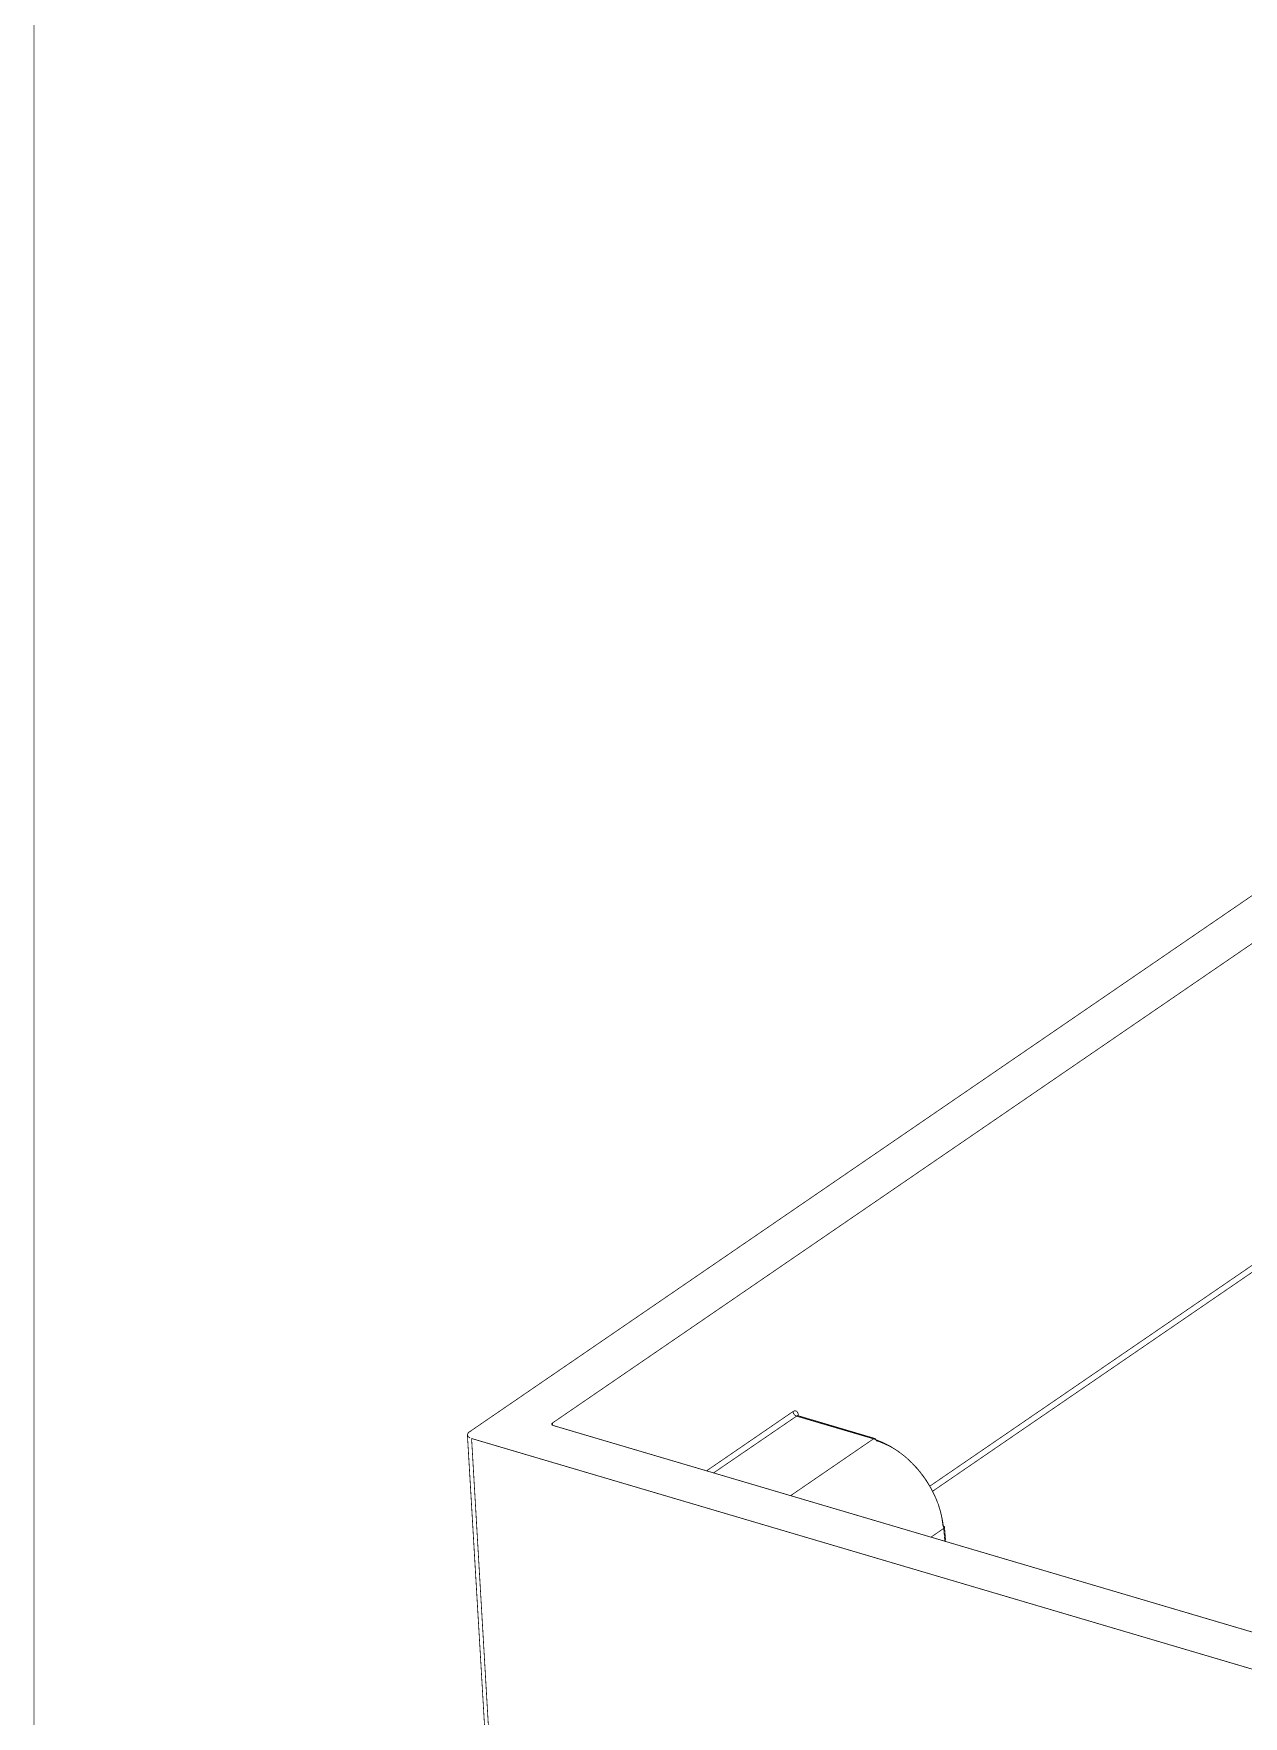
# Model space of a CAD drawing. Header units: inches. Extents: x 0 to 35.2, y -0.7 to 15.9.
# Drawn here: x 30.261 to 31.045, y 10.033 to 11.124 of the extents above; entities that cross this region are included whole.
import ezdxf

# ---------------------------------------------------------------- set-up
doc = ezdxf.new("R2010")
doc.units = ezdxf.units.IN
doc.header["$MEASUREMENT"] = 0
doc.layers.add('Board Outline', color=216, linetype='Continuous')
doc.layers.add('Dimensions', color=6, linetype='Continuous')

msp = doc.modelspace()

# ---------------------------------------------------------------- linework, layer by layer
at = {"layer": 'Board Outline', "const_width": 0.0005}
msp.add_lwpolyline([(30.261, -0.5315), (30.261, 15.6175)], dxfattribs=at)
at = {"layer": 'Dimensions', "const_width": 0.0005}
for points in [[(30.5433, 10.217), (31.7063, 11.0142)], [(30.5972, 10.2228), (31.7115, 10.9867)], [(30.8418, 10.1818), (31.1632, 10.4021)], [(30.8436, 10.1785), (31.1639, 10.3981)], [(30.697, 10.1917), (30.7531, 10.2302)], [(30.7016, 10.1904), (30.7554, 10.2272)], [(30.7531, 10.2302), (30.7537, 10.2305)], [(30.7537, 10.2305), (30.7543, 10.2307)], [(30.7543, 10.2307), (30.7549, 10.2306)], [(30.7549, 10.2306), (30.7554, 10.2304)], [(30.7554, 10.2272), (30.8053, 10.2125)], [(30.7554, 10.2304), (30.7559, 10.2299)], [(30.7559, 10.2299), (30.7562, 10.2293)], [(30.7562, 10.2293), (30.7565, 10.2286)], [(30.7563, 10.2275), (30.7563, 10.2275)], [(30.7563, 10.2275), (30.8062, 10.2127)], [(30.7563, 10.2275), (30.7566, 10.2277)], [(30.7565, 10.2286), (30.7566, 10.2277)], [(30.7566, 10.2277), (30.7566, 10.2274)], [(30.5421, 10.2154), (30.5421, 10.2154)], [(30.5421, 10.2154), (30.5421, 10.2155)], [(30.5421, 10.2153), (30.5421, 10.2153)], [(30.5421, 10.2153), (30.5421, 10.2154)], [(30.542, 10.2152), (30.5421, 10.2152)], [(30.5421, 10.2152), (30.5421, 10.2153)], [(30.542, 10.2151), (30.542, 10.2151)], [(30.542, 10.2151), (30.542, 10.2152)], [(30.542, 10.215), (30.542, 10.215)], [(30.542, 10.215), (30.542, 10.2151)], [(30.542, 10.215), (30.5557, 9.9822)], [(30.542, 10.2149), (30.542, 10.2149)], [(30.542, 10.215), (30.542, 10.2149)], [(30.5421, 10.2148), (30.5421, 10.2148)], [(30.5421, 10.2149), (30.5421, 10.2148)], [(30.542, 10.2149), (30.5421, 10.2149)], [(30.5421, 10.2147), (30.5421, 10.2147)], [(30.5421, 10.2148), (30.5421, 10.2147)], [(30.5421, 10.2147), (30.5421, 10.2146)], [(30.5422, 10.2157), (30.5422, 10.2157)], [(30.5422, 10.2157), (30.5422, 10.2158)], [(30.5421, 10.2156), (30.5422, 10.2156)], [(30.5422, 10.2156), (30.5422, 10.2157)], [(30.5421, 10.2155), (30.5421, 10.2155)], [(30.5421, 10.2155), (30.5421, 10.2156)], [(30.5423, 10.2159), (30.5423, 10.2159)], [(30.5423, 10.2159), (30.5423, 10.216)], [(30.5422, 10.2158), (30.5422, 10.2158)], [(30.5422, 10.2158), (30.5423, 10.2159)], [(30.5424, 10.2161), (30.5424, 10.2161)], [(30.5423, 10.216), (30.5424, 10.216)], [(30.5424, 10.216), (30.5424, 10.2161)], [(30.5425, 10.2162), (30.5425, 10.2162)], [(30.5425, 10.2162), (30.5425, 10.2163)], [(30.5424, 10.2161), (30.5425, 10.2162)], [(30.5426, 10.2163), (30.5426, 10.2163)], [(30.5425, 10.2163), (30.5426, 10.2163)], [(30.5427, 10.2164), (30.5427, 10.2164)], [(30.5427, 10.2164), (30.5427, 10.2165)], [(30.5426, 10.2163), (30.5427, 10.2164)], [(30.5427, 10.2165), (30.5428, 10.2165)], [(30.5428, 10.2165), (30.5428, 10.2166)], [(30.5428, 10.2166), (30.5429, 10.2166)], [(30.5429, 10.2166), (30.5429, 10.2167)], [(30.5429, 10.2167), (30.543, 10.2167)], [(30.543, 10.2167), (30.543, 10.2168)], [(30.543, 10.2168), (30.5431, 10.2168)], [(30.5431, 10.2168), (30.5432, 10.2168)], [(30.5432, 10.2168), (30.5432, 10.2169)], [(30.5432, 10.2169), (30.5433, 10.2169)], [(30.5433, 10.2169), (30.5433, 10.217)], [(30.5433, 10.217), (30.5434, 10.217)], [(30.5434, 10.217), (30.5435, 10.2171)], [(30.5435, 10.2171), (30.5435, 10.2171)], [(30.5435, 10.2171), (30.5436, 10.2171)], [(30.5436, 10.2171), (30.5437, 10.2172)], [(30.5437, 10.2172), (30.5437, 10.2172)], [(30.5437, 10.2172), (30.5438, 10.2173)], [(30.5438, 10.2173), (30.5439, 10.2173)], [(30.5439, 10.2173), (30.5439, 10.2173)], [(30.5439, 10.2173), (30.544, 10.2174)], [(30.544, 10.2174), (30.5441, 10.2174)], [(30.5441, 10.2174), (30.5442, 10.2174)], [(30.5442, 10.2174), (30.5442, 10.2175)], [(30.5442, 10.2175), (30.5443, 10.2175)], [(30.5966, 10.2221), (30.5967, 10.2223)], [(30.5966, 10.2221), (30.5967, 10.2219)], [(30.5967, 10.2219), (30.5968, 10.2216)], [(30.5967, 10.2223), (30.5969, 10.2226)], [(30.5968, 10.2216), (30.597, 10.2214)], [(30.5969, 10.2226), (30.5972, 10.2228)], [(30.597, 10.2214), (30.5973, 10.2212)], [(30.5972, 10.2228), (30.5973, 10.2213)], [(30.5973, 10.2212), (30.5977, 10.2211)], [(30.5977, 10.2211), (32.3532, 9.7022)], [(30.5421, 10.2146), (30.5421, 10.2146)], [(30.5421, 10.2145), (30.5422, 10.2145)], [(30.5421, 10.2146), (30.5421, 10.2145)], [(30.5422, 10.2144), (30.5422, 10.2144)], [(30.5422, 10.2145), (30.5422, 10.2144)], [(30.5422, 10.2143), (30.5423, 10.2143)], [(30.5422, 10.2144), (30.5422, 10.2143)], [(30.5423, 10.2142), (30.5423, 10.2142)], [(30.5423, 10.2143), (30.5423, 10.2142)], [(30.5424, 10.2141), (30.5424, 10.2141)], [(30.5423, 10.2142), (30.5424, 10.2141)], [(30.5423, 10.2142), (30.5423, 10.2142)], [(30.5424, 10.2141), (30.5424, 10.214)], [(30.5424, 10.214), (30.5425, 10.214)], [(30.5425, 10.214), (30.5425, 10.2139)], [(30.5425, 10.2139), (30.5425, 10.2139)], [(30.5426, 10.2139), (30.5426, 10.2138)], [(30.5425, 10.2139), (30.5426, 10.2139)], [(30.5426, 10.2138), (30.5427, 10.2138)], [(30.5427, 10.2138), (30.5427, 10.2137)], [(30.5427, 10.2137), (30.5428, 10.2137)], [(30.5428, 10.2137), (30.5428, 10.2136)], [(30.5429, 10.2136), (30.5429, 10.2136)], [(30.5428, 10.2136), (30.5429, 10.2136)], [(30.543, 10.2135), (30.543, 10.2135)], [(30.5429, 10.2136), (30.543, 10.2135)], [(30.5431, 10.2135), (30.5431, 10.2134)], [(30.543, 10.2135), (30.5431, 10.2135)], [(30.5431, 10.2134), (30.5432, 10.2134)], [(30.5432, 10.2134), (30.5432, 10.2133)], [(30.5432, 10.2133), (30.5433, 10.2133)], [(30.5433, 10.2133), (30.5434, 10.2133)], [(30.5434, 10.2133), (30.5434, 10.2132)], [(30.5435, 10.2132), (30.5436, 10.2132)], [(30.5434, 10.2132), (30.5435, 10.2132)], [(30.5436, 10.2132), (30.5436, 10.2131)], [(30.5447, 10.2127), (32.3572, 9.677)], [(30.5447, 10.2127), (30.5583, 9.98)], [(30.7515, 10.1756), (30.8053, 10.2125)], [(30.807, 10.2113), (30.8076, 10.2111)], [(30.8076, 10.2111), (30.8082, 10.2109)], [(30.8082, 10.2109), (30.8089, 10.2107)], [(30.8089, 10.2107), (30.8095, 10.2105)], [(30.8095, 10.2105), (30.8101, 10.2102)], [(30.8101, 10.2102), (30.8107, 10.21)], [(30.8107, 10.21), (30.8114, 10.2097)], [(30.8114, 10.2097), (30.812, 10.2095)], [(30.812, 10.2095), (30.8126, 10.2092)], [(30.8126, 10.2092), (30.8132, 10.2089)], [(30.8132, 10.2089), (30.8139, 10.2086)], [(30.8139, 10.2086), (30.8145, 10.2083)], [(30.8145, 10.2083), (30.8151, 10.208)], [(30.8151, 10.208), (30.8157, 10.2077)], [(30.8157, 10.2077), (30.8163, 10.2074)], [(30.8163, 10.2074), (30.817, 10.207)], [(30.817, 10.207), (30.8176, 10.2067)], [(30.8176, 10.2067), (30.8182, 10.2063)], [(30.8182, 10.2063), (30.8188, 10.2059)], [(30.8188, 10.2059), (30.8194, 10.2056)], [(30.8194, 10.2056), (30.82, 10.2052)], [(30.82, 10.2052), (30.8206, 10.2048)], [(30.8206, 10.2048), (30.8212, 10.2044)], [(30.8212, 10.2044), (30.8218, 10.2039)], [(30.8218, 10.2039), (30.8224, 10.2035)], [(30.8224, 10.2035), (30.823, 10.2031)], [(30.823, 10.2031), (30.8236, 10.2026)], [(30.8236, 10.2026), (30.8242, 10.2022)], [(30.8242, 10.2022), (30.8248, 10.2017)], [(30.8248, 10.2017), (30.8254, 10.2013)], [(30.8254, 10.2013), (30.8259, 10.2008)], [(30.8259, 10.2008), (30.8265, 10.2003)], [(30.8265, 10.2003), (30.8271, 10.1998)], [(30.8271, 10.1998), (30.8276, 10.1993)], [(30.8276, 10.1993), (30.8282, 10.1988)], [(30.8282, 10.1988), (30.8288, 10.1983)], [(30.8288, 10.1983), (30.8293, 10.1977)], [(30.8293, 10.1977), (30.8299, 10.1972)], [(30.8299, 10.1972), (30.8304, 10.1967)], [(30.8304, 10.1967), (30.831, 10.1961)], [(30.831, 10.1961), (30.8315, 10.1956)], [(30.8315, 10.1956), (30.832, 10.195)], [(30.832, 10.195), (30.8325, 10.1945)], [(30.8325, 10.1945), (30.8331, 10.1939)], [(30.8331, 10.1939), (30.8336, 10.1933)], [(30.8336, 10.1933), (30.8341, 10.1927)], [(30.8341, 10.1927), (30.8346, 10.1921)], [(30.8346, 10.1921), (30.8351, 10.1915)], [(30.8351, 10.1915), (30.8356, 10.1909)], [(30.8356, 10.1909), (30.836, 10.1903)], [(30.836, 10.1903), (30.8365, 10.1897)], [(30.8365, 10.1897), (30.837, 10.1891)], [(30.837, 10.1891), (30.8375, 10.1885)], [(30.8375, 10.1885), (30.8379, 10.1878)], [(30.8379, 10.1878), (30.8384, 10.1872)], [(30.8384, 10.1872), (30.8388, 10.1865)], [(30.8388, 10.1865), (30.8392, 10.1859)], [(30.8392, 10.1859), (30.8397, 10.1853)], [(30.8397, 10.1853), (30.8401, 10.1846)], [(30.8401, 10.1846), (30.8405, 10.1839)], [(30.8405, 10.1839), (30.8409, 10.1833)], [(30.8409, 10.1833), (30.8413, 10.1826)], [(30.8413, 10.1826), (30.8417, 10.1819)], [(30.8417, 10.1819), (30.8421, 10.1813)], [(30.8421, 10.1813), (30.8425, 10.1806)], [(30.8425, 10.1806), (30.8428, 10.1799)], [(30.8428, 10.1799), (30.8432, 10.1792)], [(30.8432, 10.1792), (30.8436, 10.1786)], [(30.8436, 10.1786), (30.8439, 10.1779)], [(30.8439, 10.1779), (30.8442, 10.1772)], [(30.8442, 10.1772), (30.8446, 10.1765)], [(30.8446, 10.1765), (30.8449, 10.1758)], [(30.8449, 10.1758), (30.8452, 10.1751)], [(30.8452, 10.1751), (30.8455, 10.1744)], [(30.8455, 10.1744), (30.8458, 10.1737)], [(30.8458, 10.1737), (30.8461, 10.173)], [(30.8461, 10.173), (30.8464, 10.1723)], [(30.8464, 10.1723), (30.8466, 10.1716)], [(30.8466, 10.1716), (30.8469, 10.1709)], [(30.8469, 10.1709), (30.8472, 10.1702)], [(30.8472, 10.1702), (30.8474, 10.1695)], [(30.8474, 10.1695), (30.8476, 10.1688)], [(30.8476, 10.1688), (30.8479, 10.168)], [(30.8479, 10.168), (30.8481, 10.1673)], [(30.8481, 10.1673), (30.8483, 10.1666)], [(30.8483, 10.1666), (30.8485, 10.1659)], [(30.8485, 10.1659), (30.8487, 10.1652)], [(30.8487, 10.1652), (30.8488, 10.1645)], [(30.8488, 10.1645), (30.849, 10.1638)], [(30.849, 10.1638), (30.8492, 10.1631)], [(30.8492, 10.1631), (30.8493, 10.1624)], [(30.8493, 10.1624), (30.8495, 10.1617)], [(30.8495, 10.1617), (30.8496, 10.161)], [(30.8496, 10.161), (30.8497, 10.1603)], [(30.8497, 10.1603), (30.8498, 10.1596)], [(30.8425, 10.1487), (30.8508, 10.1544)], [(30.8498, 10.1596), (30.8499, 10.1589)], [(30.8499, 10.1589), (30.85, 10.1582)], [(30.85, 10.1582), (30.8501, 10.1575)], [(30.8501, 10.1575), (30.8502, 10.1568)], [(30.8502, 10.1568), (30.8503, 10.1561)], [(30.8508, 10.1544), (30.8515, 10.1461)], [(30.8513, 10.1553), (30.8521, 10.1459)]]:
    msp.add_lwpolyline(points, dxfattribs=at)
at = {"layer": 'Dimensions', "const_width": 0.00025}
for points in [[(30.753, 10.2302, 1), (30.7532, 10.2302, 1)], [(30.753, 10.2302, 1), (30.7532, 10.2302, 1)], [(30.753, 10.2302, 1), (30.7532, 10.2302, 1)], [(30.7536, 10.2305, 1), (30.7539, 10.2305, 1)], [(30.7536, 10.2305, 1), (30.7539, 10.2305, 1)], [(30.7542, 10.2307, 1), (30.7545, 10.2307, 1)], [(30.7542, 10.2307, 1), (30.7545, 10.2307, 1)], [(30.7548, 10.2306, 1), (30.755, 10.2306, 1)], [(30.7548, 10.2306, 1), (30.755, 10.2306, 1)], [(30.7553, 10.2272, 1), (30.7555, 10.2272, 1)], [(30.7553, 10.2272, 1), (30.7555, 10.2272, 1)], [(30.7553, 10.2272, 1), (30.7555, 10.2272, 1)], [(30.7553, 10.2272, 1), (30.7555, 10.2272, 1)], [(30.7553, 10.2304, 1), (30.7555, 10.2304, 1)], [(30.7553, 10.2304, 1), (30.7555, 10.2304, 1)], [(30.7557, 10.2299, 1), (30.756, 10.2299, 1)], [(30.7557, 10.2299, 1), (30.756, 10.2299, 1)], [(30.7558, 10.2277, 1), (30.756, 10.2277, 1)], [(30.7558, 10.2276, 1), (30.7561, 10.2276, 1)], [(30.7558, 10.2276, 1), (30.7561, 10.2276, 1)], [(30.7558, 10.2277, 1), (30.756, 10.2277, 1)], [(30.7558, 10.2277, 1), (30.756, 10.2277, 1)], [(30.7559, 10.2276, 1), (30.7562, 10.2276, 1)], [(30.7559, 10.2276, 1), (30.7562, 10.2276, 1)], [(30.7561, 10.2293, 1), (30.7563, 10.2293, 1)], [(30.7561, 10.2293, 1), (30.7563, 10.2293, 1)], [(30.7562, 10.2275, 1), (30.7564, 10.2275, 1)], [(30.7562, 10.2275, 1), (30.7564, 10.2275, 1)], [(30.7562, 10.2275, 1), (30.7564, 10.2275, 1)], [(30.7562, 10.2275, 1), (30.7564, 10.2275, 1)], [(30.7562, 10.2275, 1), (30.7564, 10.2275, 1)], [(30.7562, 10.2275, 1), (30.7564, 10.2275, 1)], [(30.7563, 10.2286, 1), (30.7566, 10.2286, 1)], [(30.7563, 10.2286, 1), (30.7566, 10.2286, 1)], [(30.7565, 10.2277, 1), (30.7567, 10.2277, 1)], [(30.7565, 10.2277, 1), (30.7567, 10.2277, 1)], [(30.7565, 10.2277, 1), (30.7567, 10.2277, 1)], [(30.7565, 10.2274, 1), (30.7567, 10.2274, 1)], [(30.542, 10.2154, 1), (30.5422, 10.2154, 1)], [(30.542, 10.2154, 1), (30.5422, 10.2154, 1)], [(30.5419, 10.2153, 1), (30.5422, 10.2153, 1)], [(30.5419, 10.2153, 1), (30.5422, 10.2153, 1)], [(30.542, 10.2154, 1), (30.5422, 10.2154, 1)], [(30.542, 10.2154, 1), (30.5422, 10.2154, 1)], [(30.5419, 10.2152, 1), (30.5422, 10.2152, 1)], [(30.5419, 10.2152, 1), (30.5422, 10.2152, 1)], [(30.5419, 10.2153, 1), (30.5422, 10.2153, 1)], [(30.5419, 10.2153, 1), (30.5422, 10.2153, 1)], [(30.5419, 10.2151, 1), (30.5422, 10.2151, 1)], [(30.5419, 10.2151, 1), (30.5422, 10.2151, 1)], [(30.5419, 10.2152, 1), (30.5422, 10.2152, 1)], [(30.5419, 10.2152, 1), (30.5422, 10.2152, 1)], [(30.5419, 10.215, 1), (30.5422, 10.215, 1)], [(30.5419, 10.215, 1), (30.5422, 10.215, 1)], [(30.5419, 10.2151, 1), (30.5422, 10.2151, 1)], [(30.5419, 10.2151, 1), (30.5422, 10.2151, 1)], [(30.5419, 10.215, 1), (30.5422, 10.215, 1)], [(30.5419, 10.2149, 1), (30.5422, 10.2149, 1)], [(30.5419, 10.215, 1), (30.5422, 10.215, 1)], [(30.5419, 10.2149, 1), (30.5422, 10.2149, 1)], [(30.5419, 10.215, 1), (30.5422, 10.215, 1)], [(30.5419, 10.2148, 1), (30.5422, 10.2148, 1)], [(30.5419, 10.2149, 1), (30.5422, 10.2149, 1)], [(30.5419, 10.2148, 1), (30.5422, 10.2148, 1)], [(30.5419, 10.2149, 1), (30.5422, 10.2149, 1)], [(30.5419, 10.2149, 1), (30.5422, 10.2149, 1)], [(30.5419, 10.2149, 1), (30.5422, 10.2149, 1)], [(30.542, 10.2147, 1), (30.5422, 10.2147, 1)], [(30.5419, 10.2148, 1), (30.5422, 10.2148, 1)], [(30.542, 10.2147, 1), (30.5422, 10.2147, 1)], [(30.5419, 10.2148, 1), (30.5422, 10.2148, 1)], [(30.542, 10.2147, 1), (30.5422, 10.2147, 1)], [(30.542, 10.2147, 1), (30.5422, 10.2147, 1)], [(30.5421, 10.2157, 1), (30.5423, 10.2157, 1)], [(30.5421, 10.2157, 1), (30.5423, 10.2157, 1)], [(30.542, 10.2156, 1), (30.5423, 10.2156, 1)], [(30.542, 10.2156, 1), (30.5423, 10.2156, 1)], [(30.542, 10.2157, 1), (30.5423, 10.2157, 1)], [(30.542, 10.2157, 1), (30.5423, 10.2157, 1)], [(30.542, 10.2155, 1), (30.5422, 10.2155, 1)], [(30.542, 10.2155, 1), (30.5422, 10.2155, 1)], [(30.542, 10.2156, 1), (30.5423, 10.2156, 1)], [(30.542, 10.2156, 1), (30.5423, 10.2156, 1)], [(30.542, 10.2155, 1), (30.5422, 10.2155, 1)], [(30.542, 10.2155, 1), (30.5422, 10.2155, 1)], [(30.5422, 10.2159, 1), (30.5424, 10.2159, 1)], [(30.5422, 10.2159, 1), (30.5424, 10.2159, 1)], [(30.5421, 10.2158, 1), (30.5424, 10.2158, 1)], [(30.5421, 10.2158, 1), (30.5424, 10.2158, 1)], [(30.5421, 10.2159, 1), (30.5424, 10.2159, 1)], [(30.5421, 10.2159, 1), (30.5424, 10.2159, 1)], [(30.5421, 10.2158, 1), (30.5423, 10.2158, 1)], [(30.5421, 10.2158, 1), (30.5423, 10.2158, 1)], [(30.5422, 10.216, 1), (30.5425, 10.216, 1)], [(30.5422, 10.216, 1), (30.5425, 10.216, 1)], [(30.5423, 10.2161, 1), (30.5425, 10.2161, 1)], [(30.5423, 10.2161, 1), (30.5425, 10.2161, 1)], [(30.5422, 10.216, 1), (30.5424, 10.216, 1)], [(30.5422, 10.216, 1), (30.5424, 10.216, 1)], [(30.5424, 10.2162, 1), (30.5426, 10.2162, 1)], [(30.5424, 10.2162, 1), (30.5426, 10.2162, 1)], [(30.5423, 10.2161, 1), (30.5425, 10.2161, 1)], [(30.5423, 10.2161, 1), (30.5425, 10.2161, 1)], [(30.5423, 10.2162, 1), (30.5426, 10.2162, 1)], [(30.5423, 10.2162, 1), (30.5426, 10.2162, 1)], [(30.5424, 10.2163, 1), (30.5427, 10.2163, 1)], [(30.5424, 10.2163, 1), (30.5427, 10.2163, 1)], [(30.5424, 10.2163, 1), (30.5427, 10.2163, 1)], [(30.5424, 10.2163, 1), (30.5427, 10.2163, 1)], [(30.5426, 10.2164, 1), (30.5428, 10.2164, 1)], [(30.5426, 10.2164, 1), (30.5428, 10.2164, 1)], [(30.5425, 10.2163, 1), (30.5427, 10.2163, 1)], [(30.5425, 10.2163, 1), (30.5427, 10.2163, 1)], [(30.5425, 10.2164, 1), (30.5428, 10.2164, 1)], [(30.5425, 10.2164, 1), (30.5428, 10.2164, 1)], [(30.5427, 10.2165, 1), (30.5429, 10.2165, 1)], [(30.5427, 10.2165, 1), (30.5429, 10.2165, 1)], [(30.5426, 10.2165, 1), (30.5429, 10.2165, 1)], [(30.5426, 10.2165, 1), (30.5429, 10.2165, 1)], [(30.5428, 10.2166, 1), (30.543, 10.2166, 1)], [(30.5428, 10.2166, 1), (30.543, 10.2166, 1)], [(30.5427, 10.2166, 1), (30.543, 10.2166, 1)], [(30.5427, 10.2166, 1), (30.543, 10.2166, 1)], [(30.5429, 10.2167, 1), (30.5431, 10.2167, 1)], [(30.5429, 10.2167, 1), (30.5431, 10.2167, 1)], [(30.5428, 10.2167, 1), (30.5431, 10.2167, 1)], [(30.5428, 10.2167, 1), (30.5431, 10.2167, 1)], [(30.5429, 10.2168, 1), (30.5432, 10.2168, 1)], [(30.5429, 10.2168, 1), (30.5432, 10.2168, 1)], [(30.543, 10.2168, 1), (30.5433, 10.2168, 1)], [(30.543, 10.2168, 1), (30.5433, 10.2168, 1)], [(30.543, 10.2168, 1), (30.5432, 10.2168, 1)], [(30.543, 10.2168, 1), (30.5432, 10.2168, 1)], [(30.5432, 10.2169, 1), (30.5434, 10.2169, 1)], [(30.5432, 10.2169, 1), (30.5434, 10.2169, 1)], [(30.5431, 10.2169, 1), (30.5433, 10.2169, 1)], [(30.5431, 10.2169, 1), (30.5433, 10.2169, 1)], [(30.5432, 10.217, 1), (30.5435, 10.217, 1)], [(30.5432, 10.217, 1), (30.5435, 10.217, 1)], [(30.5432, 10.217, 1), (30.5435, 10.217, 1)], [(30.5433, 10.217, 1), (30.5435, 10.217, 1)], [(30.5433, 10.217, 1), (30.5435, 10.217, 1)], [(30.5433, 10.2171, 1), (30.5436, 10.2171, 1)], [(30.5433, 10.2171, 1), (30.5436, 10.2171, 1)], [(30.5435, 10.2171, 1), (30.5437, 10.2171, 1)], [(30.5435, 10.2171, 1), (30.5437, 10.2171, 1)], [(30.5434, 10.2171, 1), (30.5437, 10.2171, 1)], [(30.5434, 10.2171, 1), (30.5437, 10.2171, 1)], [(30.5435, 10.2172, 1), (30.5438, 10.2172, 1)], [(30.5435, 10.2172, 1), (30.5438, 10.2172, 1)], [(30.5436, 10.2172, 1), (30.5439, 10.2172, 1)], [(30.5436, 10.2172, 1), (30.5439, 10.2172, 1)], [(30.5437, 10.2173, 1), (30.5439, 10.2173, 1)], [(30.5437, 10.2173, 1), (30.5439, 10.2173, 1)], [(30.5437, 10.2173, 1), (30.544, 10.2173, 1)], [(30.5437, 10.2173, 1), (30.544, 10.2173, 1)], [(30.5438, 10.2173, 1), (30.5441, 10.2173, 1)], [(30.5438, 10.2173, 1), (30.5441, 10.2173, 1)], [(30.544, 10.2174, 1), (30.5442, 10.2174, 1)], [(30.544, 10.2174, 1), (30.5442, 10.2174, 1)], [(30.5439, 10.2174, 1), (30.5441, 10.2174, 1)], [(30.5439, 10.2174, 1), (30.5441, 10.2174, 1)], [(30.544, 10.2174, 1), (30.5443, 10.2174, 1)], [(30.544, 10.2174, 1), (30.5443, 10.2174, 1)], [(30.5441, 10.2175, 1), (30.5444, 10.2175, 1)], [(30.5441, 10.2175, 1), (30.5444, 10.2175, 1)], [(30.5442, 10.2175, 1), (30.5444, 10.2175, 1)], [(30.5965, 10.2221, 1), (30.5968, 10.2221, 1)], [(30.5965, 10.2221, 1), (30.5968, 10.2221, 1)], [(30.5965, 10.2219, 1), (30.5968, 10.2219, 1)], [(30.5965, 10.2219, 1), (30.5968, 10.2219, 1)], [(30.5966, 10.2223, 1), (30.5969, 10.2223, 1)], [(30.5966, 10.2223, 1), (30.5969, 10.2223, 1)], [(30.5967, 10.2216, 1), (30.5969, 10.2216, 1)], [(30.5967, 10.2216, 1), (30.5969, 10.2216, 1)], [(30.5968, 10.2226, 1), (30.597, 10.2226, 1)], [(30.5968, 10.2226, 1), (30.597, 10.2226, 1)], [(30.5969, 10.2214, 1), (30.5971, 10.2214, 1)], [(30.5969, 10.2214, 1), (30.5971, 10.2214, 1)], [(30.597, 10.2228, 1), (30.5973, 10.2228, 1)], [(30.597, 10.2228, 1), (30.5973, 10.2228, 1)], [(30.597, 10.2228, 1), (30.5973, 10.2228, 1)], [(30.5972, 10.2213, 1), (30.5974, 10.2213, 1)], [(30.5972, 10.2212, 1), (30.5974, 10.2212, 1)], [(30.5972, 10.2212, 1), (30.5974, 10.2212, 1)], [(30.5976, 10.2211, 1), (30.5978, 10.2211, 1)], [(30.5976, 10.2211, 1), (30.5978, 10.2211, 1)], [(30.542, 10.2146, 1), (30.5422, 10.2146, 1)], [(30.542, 10.2146, 1), (30.5422, 10.2146, 1)], [(30.542, 10.2145, 1), (30.5423, 10.2145, 1)], [(30.542, 10.2146, 1), (30.5422, 10.2146, 1)], [(30.542, 10.2145, 1), (30.5423, 10.2145, 1)], [(30.542, 10.2146, 1), (30.5422, 10.2146, 1)], [(30.5421, 10.2144, 1), (30.5423, 10.2144, 1)], [(30.542, 10.2145, 1), (30.5423, 10.2145, 1)], [(30.5421, 10.2144, 1), (30.5423, 10.2144, 1)], [(30.542, 10.2145, 1), (30.5423, 10.2145, 1)], [(30.5421, 10.2143, 1), (30.5424, 10.2143, 1)], [(30.5421, 10.2144, 1), (30.5423, 10.2144, 1)], [(30.5421, 10.2143, 1), (30.5424, 10.2143, 1)], [(30.5421, 10.2144, 1), (30.5423, 10.2144, 1)], [(30.5422, 10.2142, 1), (30.5424, 10.2142, 1)], [(30.5421, 10.2143, 1), (30.5424, 10.2143, 1)], [(30.5422, 10.2142, 1), (30.5424, 10.2142, 1)], [(30.5421, 10.2143, 1), (30.5424, 10.2143, 1)], [(30.5422, 10.2141, 1), (30.5425, 10.2141, 1)], [(30.5422, 10.2142, 1), (30.5425, 10.2142, 1)], [(30.5422, 10.2141, 1), (30.5425, 10.2141, 1)], [(30.5422, 10.2142, 1), (30.5424, 10.2142, 1)], [(30.5422, 10.2142, 1), (30.5425, 10.2142, 1)], [(30.5422, 10.2142, 1), (30.5424, 10.2142, 1)], [(30.5423, 10.2141, 1), (30.5425, 10.2141, 1)], [(30.5423, 10.2141, 1), (30.5425, 10.2141, 1)], [(30.5423, 10.214, 1), (30.5426, 10.214, 1)], [(30.5423, 10.214, 1), (30.5426, 10.214, 1)], [(30.5423, 10.214, 1), (30.5426, 10.214, 1)], [(30.5423, 10.214, 1), (30.5426, 10.214, 1)], [(30.5424, 10.2139, 1), (30.5426, 10.2139, 1)], [(30.5424, 10.2139, 1), (30.5426, 10.2139, 1)], [(30.5425, 10.2139, 1), (30.5427, 10.2139, 1)], [(30.5424, 10.2139, 1), (30.5427, 10.2139, 1)], [(30.5425, 10.2139, 1), (30.5427, 10.2139, 1)], [(30.5424, 10.2139, 1), (30.5427, 10.2139, 1)], [(30.5425, 10.2138, 1), (30.5428, 10.2138, 1)], [(30.5425, 10.2138, 1), (30.5428, 10.2138, 1)], [(30.5425, 10.2138, 1), (30.5428, 10.2138, 1)], [(30.5425, 10.2138, 1), (30.5428, 10.2138, 1)], [(30.5426, 10.2137, 1), (30.5428, 10.2137, 1)], [(30.5426, 10.2137, 1), (30.5428, 10.2137, 1)], [(30.5426, 10.2137, 1), (30.5429, 10.2137, 1)], [(30.5426, 10.2137, 1), (30.5429, 10.2137, 1)], [(30.5427, 10.2136, 1), (30.543, 10.2136, 1)], [(30.5427, 10.2136, 1), (30.5429, 10.2136, 1)], [(30.5427, 10.2136, 1), (30.543, 10.2136, 1)], [(30.5427, 10.2136, 1), (30.5429, 10.2136, 1)], [(30.5428, 10.2135, 1), (30.5431, 10.2135, 1)], [(30.5428, 10.2136, 1), (30.543, 10.2136, 1)], [(30.5428, 10.2135, 1), (30.5431, 10.2135, 1)], [(30.5428, 10.2136, 1), (30.543, 10.2136, 1)], [(30.5429, 10.2135, 1), (30.5432, 10.2135, 1)], [(30.5429, 10.2135, 1), (30.5431, 10.2135, 1)], [(30.5429, 10.2135, 1), (30.5432, 10.2135, 1)], [(30.5429, 10.2135, 1), (30.5431, 10.2135, 1)], [(30.543, 10.2134, 1), (30.5433, 10.2134, 1)], [(30.543, 10.2134, 1), (30.5433, 10.2134, 1)], [(30.5431, 10.2134, 1), (30.5433, 10.2134, 1)], [(30.5431, 10.2134, 1), (30.5433, 10.2134, 1)], [(30.5431, 10.2133, 1), (30.5434, 10.2133, 1)], [(30.5431, 10.2133, 1), (30.5434, 10.2133, 1)], [(30.5432, 10.2133, 1), (30.5434, 10.2133, 1)], [(30.5432, 10.2133, 1), (30.5434, 10.2133, 1)], [(30.5432, 10.2133, 1), (30.5435, 10.2133, 1)], [(30.5432, 10.2133, 1), (30.5435, 10.2133, 1)], [(30.5434, 10.2132, 1), (30.5436, 10.2132, 1)], [(30.5433, 10.2132, 1), (30.5436, 10.2132, 1)], [(30.5434, 10.2132, 1), (30.5436, 10.2132, 1)], [(30.5433, 10.2132, 1), (30.5436, 10.2132, 1)], [(30.5434, 10.2132, 1), (30.5437, 10.2132, 1)], [(30.5434, 10.2132, 1), (30.5437, 10.2132, 1)], [(30.5435, 10.2131, 1), (30.5437, 10.2131, 1)], [(30.5445, 10.2127, 1), (30.5448, 10.2127, 1)], [(30.5445, 10.2127, 1), (30.5448, 10.2127, 1)], [(30.8051, 10.2125, 1), (30.8054, 10.2125, 1)], [(30.8051, 10.2125, 1), (30.8054, 10.2125, 1)], [(30.8051, 10.2125, 1), (30.8054, 10.2125, 1)], [(30.8051, 10.2125, 1), (30.8054, 10.2125, 1)], [(30.8056, 10.2127, 1), (30.8059, 10.2127, 1)], [(30.8056, 10.2127, 1), (30.8059, 10.2127, 1)], [(30.806, 10.2127, 1), (30.8063, 10.2127, 1)], [(30.8061, 10.2127, 1), (30.8063, 10.2127, 1)], [(30.8061, 10.2127, 1), (30.8063, 10.2127, 1)], [(30.8065, 10.2124, 1), (30.8067, 10.2124, 1)], [(30.8065, 10.2124, 1), (30.8067, 10.2124, 1)], [(30.8069, 10.2113, 1), (30.8071, 10.2113, 1)], [(30.8069, 10.2113, 1), (30.8071, 10.2113, 1)], [(30.8075, 10.2111, 1), (30.8077, 10.2111, 1)], [(30.8075, 10.2111, 1), (30.8077, 10.2111, 1)], [(30.8081, 10.2109, 1), (30.8084, 10.2109, 1)], [(30.8081, 10.2109, 1), (30.8084, 10.2109, 1)], [(30.8087, 10.2107, 1), (30.809, 10.2107, 1)], [(30.8087, 10.2107, 1), (30.809, 10.2107, 1)], [(30.8094, 10.2105, 1), (30.8096, 10.2105, 1)], [(30.8094, 10.2105, 1), (30.8096, 10.2105, 1)], [(30.81, 10.2102, 1), (30.8102, 10.2102, 1)], [(30.81, 10.2102, 1), (30.8102, 10.2102, 1)], [(30.8106, 10.21, 1), (30.8109, 10.21, 1)], [(30.8106, 10.21, 1), (30.8109, 10.21, 1)], [(30.8112, 10.2097, 1), (30.8115, 10.2097, 1)], [(30.8112, 10.2097, 1), (30.8115, 10.2097, 1)], [(30.8119, 10.2095, 1), (30.8121, 10.2095, 1)], [(30.8119, 10.2095, 1), (30.8121, 10.2095, 1)], [(30.8125, 10.2092, 1), (30.8127, 10.2092, 1)], [(30.8125, 10.2092, 1), (30.8127, 10.2092, 1)], [(30.8131, 10.2089, 1), (30.8134, 10.2089, 1)], [(30.8131, 10.2089, 1), (30.8134, 10.2089, 1)], [(30.8137, 10.2086, 1), (30.814, 10.2086, 1)], [(30.8137, 10.2086, 1), (30.814, 10.2086, 1)], [(30.8144, 10.2083, 1), (30.8146, 10.2083, 1)], [(30.8144, 10.2083, 1), (30.8146, 10.2083, 1)], [(30.815, 10.208, 1), (30.8152, 10.208, 1)], [(30.815, 10.208, 1), (30.8152, 10.208, 1)], [(30.8156, 10.2077, 1), (30.8158, 10.2077, 1)], [(30.8156, 10.2077, 1), (30.8158, 10.2077, 1)], [(30.8162, 10.2074, 1), (30.8165, 10.2074, 1)], [(30.8162, 10.2074, 1), (30.8165, 10.2074, 1)], [(30.8168, 10.207, 1), (30.8171, 10.207, 1)], [(30.8168, 10.207, 1), (30.8171, 10.207, 1)], [(30.8174, 10.2067, 1), (30.8177, 10.2067, 1)], [(30.8174, 10.2067, 1), (30.8177, 10.2067, 1)], [(30.8181, 10.2063, 1), (30.8183, 10.2063, 1)], [(30.8181, 10.2063, 1), (30.8183, 10.2063, 1)], [(30.8187, 10.2059, 1), (30.8189, 10.2059, 1)], [(30.8187, 10.2059, 1), (30.8189, 10.2059, 1)], [(30.8193, 10.2056, 1), (30.8195, 10.2056, 1)], [(30.8193, 10.2056, 1), (30.8195, 10.2056, 1)], [(30.8199, 10.2052, 1), (30.8201, 10.2052, 1)], [(30.8199, 10.2052, 1), (30.8201, 10.2052, 1)], [(30.8205, 10.2048, 1), (30.8207, 10.2048, 1)], [(30.8205, 10.2048, 1), (30.8207, 10.2048, 1)], [(30.8211, 10.2044, 1), (30.8213, 10.2044, 1)], [(30.8211, 10.2044, 1), (30.8213, 10.2044, 1)], [(30.8217, 10.2039, 1), (30.8219, 10.2039, 1)], [(30.8217, 10.2039, 1), (30.8219, 10.2039, 1)], [(30.8223, 10.2035, 1), (30.8225, 10.2035, 1)], [(30.8223, 10.2035, 1), (30.8225, 10.2035, 1)], [(30.8229, 10.2031, 1), (30.8231, 10.2031, 1)], [(30.8229, 10.2031, 1), (30.8231, 10.2031, 1)], [(30.8235, 10.2026, 1), (30.8237, 10.2026, 1)], [(30.8235, 10.2026, 1), (30.8237, 10.2026, 1)], [(30.8241, 10.2022, 1), (30.8243, 10.2022, 1)], [(30.8241, 10.2022, 1), (30.8243, 10.2022, 1)], [(30.8247, 10.2017, 1), (30.8249, 10.2017, 1)], [(30.8247, 10.2017, 1), (30.8249, 10.2017, 1)], [(30.8252, 10.2013, 1), (30.8255, 10.2013, 1)], [(30.8252, 10.2013, 1), (30.8255, 10.2013, 1)], [(30.8258, 10.2008, 1), (30.8261, 10.2008, 1)], [(30.8258, 10.2008, 1), (30.8261, 10.2008, 1)], [(30.8264, 10.2003, 1), (30.8266, 10.2003, 1)], [(30.8264, 10.2003, 1), (30.8266, 10.2003, 1)], [(30.827, 10.1998, 1), (30.8272, 10.1998, 1)], [(30.827, 10.1998, 1), (30.8272, 10.1998, 1)], [(30.8275, 10.1993, 1), (30.8278, 10.1993, 1)], [(30.8275, 10.1993, 1), (30.8278, 10.1993, 1)], [(30.8281, 10.1988, 1), (30.8283, 10.1988, 1)], [(30.8281, 10.1988, 1), (30.8283, 10.1988, 1)], [(30.8286, 10.1983, 1), (30.8289, 10.1983, 1)], [(30.8286, 10.1983, 1), (30.8289, 10.1983, 1)], [(30.8292, 10.1977, 1), (30.8294, 10.1977, 1)], [(30.8292, 10.1977, 1), (30.8294, 10.1977, 1)], [(30.8297, 10.1972, 1), (30.83, 10.1972, 1)], [(30.8297, 10.1972, 1), (30.83, 10.1972, 1)], [(30.8303, 10.1967, 1), (30.8305, 10.1967, 1)], [(30.8303, 10.1967, 1), (30.8305, 10.1967, 1)], [(30.8304, 10.1965, 1), (30.8306, 10.1965, 1)], [(30.8304, 10.1965, 1), (30.8306, 10.1965, 1)], [(30.8308, 10.1961, 1), (30.8311, 10.1961, 1)], [(30.8308, 10.1961, 1), (30.8311, 10.1961, 1)], [(30.8314, 10.1956, 1), (30.8316, 10.1956, 1)], [(30.8314, 10.1956, 1), (30.8316, 10.1956, 1)], [(30.8319, 10.195, 1), (30.8321, 10.195, 1)], [(30.8319, 10.195, 1), (30.8321, 10.195, 1)], [(30.8324, 10.1945, 1), (30.8327, 10.1945, 1)], [(30.8324, 10.1945, 1), (30.8327, 10.1945, 1)], [(30.8329, 10.1939, 1), (30.8332, 10.1939, 1)], [(30.8329, 10.1939, 1), (30.8332, 10.1939, 1)], [(30.8334, 10.1933, 1), (30.8337, 10.1933, 1)], [(30.8334, 10.1933, 1), (30.8337, 10.1933, 1)], [(30.6969, 10.1917, 1), (30.6972, 10.1917, 1)], [(30.7015, 10.1904, 1), (30.7017, 10.1904, 1)], [(30.834, 10.1927, 1), (30.8342, 10.1927, 1)], [(30.834, 10.1927, 1), (30.8342, 10.1927, 1)], [(30.8345, 10.1921, 1), (30.8347, 10.1921, 1)], [(30.8345, 10.1921, 1), (30.8347, 10.1921, 1)], [(30.8349, 10.1915, 1), (30.8352, 10.1915, 1)], [(30.8349, 10.1915, 1), (30.8352, 10.1915, 1)], [(30.8354, 10.1909, 1), (30.8357, 10.1909, 1)], [(30.8354, 10.1909, 1), (30.8357, 10.1909, 1)], [(30.8359, 10.1903, 1), (30.8362, 10.1903, 1)], [(30.8359, 10.1903, 1), (30.8362, 10.1903, 1)], [(30.8364, 10.1897, 1), (30.8366, 10.1897, 1)], [(30.8364, 10.1897, 1), (30.8366, 10.1897, 1)], [(30.8369, 10.1891, 1), (30.8371, 10.1891, 1)], [(30.8369, 10.1891, 1), (30.8371, 10.1891, 1)], [(30.8373, 10.1885, 1), (30.8376, 10.1885, 1)], [(30.8373, 10.1885, 1), (30.8376, 10.1885, 1)], [(30.8378, 10.1878, 1), (30.838, 10.1878, 1)], [(30.8378, 10.1878, 1), (30.838, 10.1878, 1)], [(30.8382, 10.1872, 1), (30.8385, 10.1872, 1)], [(30.8382, 10.1872, 1), (30.8385, 10.1872, 1)], [(30.8387, 10.1865, 1), (30.8389, 10.1865, 1)], [(30.8387, 10.1865, 1), (30.8389, 10.1865, 1)], [(30.8391, 10.1859, 1), (30.8394, 10.1859, 1)], [(30.8391, 10.1859, 1), (30.8394, 10.1859, 1)], [(30.8395, 10.1853, 1), (30.8398, 10.1853, 1)], [(30.8395, 10.1853, 1), (30.8398, 10.1853, 1)], [(30.84, 10.1846, 1), (30.8402, 10.1846, 1)], [(30.84, 10.1846, 1), (30.8402, 10.1846, 1)], [(30.8404, 10.1839, 1), (30.8406, 10.1839, 1)], [(30.8404, 10.1839, 1), (30.8406, 10.1839, 1)], [(30.8408, 10.1833, 1), (30.841, 10.1833, 1)], [(30.8408, 10.1833, 1), (30.841, 10.1833, 1)], [(30.8412, 10.1826, 1), (30.8414, 10.1826, 1)], [(30.8412, 10.1826, 1), (30.8414, 10.1826, 1)], [(30.8416, 10.1819, 1), (30.8418, 10.1819, 1)], [(30.8416, 10.1819, 1), (30.8418, 10.1819, 1)], [(30.7514, 10.1756, 1), (30.7516, 10.1756, 1)], [(30.8417, 10.1818, 1), (30.8419, 10.1818, 1)], [(30.842, 10.1813, 1), (30.8422, 10.1813, 1)], [(30.842, 10.1813, 1), (30.8422, 10.1813, 1)], [(30.8424, 10.1806, 1), (30.8426, 10.1806, 1)], [(30.8424, 10.1806, 1), (30.8426, 10.1806, 1)], [(30.8427, 10.1799, 1), (30.843, 10.1799, 1)], [(30.8427, 10.1799, 1), (30.843, 10.1799, 1)], [(30.8431, 10.1792, 1), (30.8433, 10.1792, 1)], [(30.8431, 10.1792, 1), (30.8433, 10.1792, 1)], [(30.8434, 10.1786, 1), (30.8437, 10.1786, 1)], [(30.8434, 10.1786, 1), (30.8437, 10.1786, 1)], [(30.8435, 10.1785, 1), (30.8437, 10.1785, 1)], [(30.8438, 10.1779, 1), (30.844, 10.1779, 1)], [(30.8438, 10.1779, 1), (30.844, 10.1779, 1)], [(30.8441, 10.1772, 1), (30.8444, 10.1772, 1)], [(30.8441, 10.1772, 1), (30.8444, 10.1772, 1)], [(30.8445, 10.1765, 1), (30.8447, 10.1765, 1)], [(30.8445, 10.1765, 1), (30.8447, 10.1765, 1)], [(30.8448, 10.1758, 1), (30.845, 10.1758, 1)], [(30.8448, 10.1758, 1), (30.845, 10.1758, 1)], [(30.8451, 10.1751, 1), (30.8453, 10.1751, 1)], [(30.8451, 10.1751, 1), (30.8453, 10.1751, 1)], [(30.8454, 10.1744, 1), (30.8456, 10.1744, 1)], [(30.8454, 10.1744, 1), (30.8456, 10.1744, 1)], [(30.8457, 10.1737, 1), (30.8459, 10.1737, 1)], [(30.8457, 10.1737, 1), (30.8459, 10.1737, 1)], [(30.846, 10.173, 1), (30.8462, 10.173, 1)], [(30.846, 10.173, 1), (30.8462, 10.173, 1)], [(30.8463, 10.1723, 1), (30.8465, 10.1723, 1)], [(30.8463, 10.1723, 1), (30.8465, 10.1723, 1)], [(30.8465, 10.1716, 1), (30.8468, 10.1716, 1)], [(30.8465, 10.1716, 1), (30.8468, 10.1716, 1)], [(30.8468, 10.1709, 1), (30.847, 10.1709, 1)], [(30.8468, 10.1709, 1), (30.847, 10.1709, 1)], [(30.847, 10.1702, 1), (30.8473, 10.1702, 1)], [(30.847, 10.1702, 1), (30.8473, 10.1702, 1)], [(30.8473, 10.1695, 1), (30.8475, 10.1695, 1)], [(30.8473, 10.1695, 1), (30.8475, 10.1695, 1)], [(30.8474, 10.1692, 1), (30.8477, 10.1692, 1)], [(30.8474, 10.1692, 1), (30.8477, 10.1692, 1)], [(30.8475, 10.1688, 1), (30.8478, 10.1688, 1)], [(30.8475, 10.1688, 1), (30.8478, 10.1688, 1)], [(30.8477, 10.168, 1), (30.848, 10.168, 1)], [(30.8477, 10.168, 1), (30.848, 10.168, 1)], [(30.848, 10.1673, 1), (30.8482, 10.1673, 1)], [(30.848, 10.1673, 1), (30.8482, 10.1673, 1)], [(30.8482, 10.1666, 1), (30.8484, 10.1666, 1)], [(30.8482, 10.1666, 1), (30.8484, 10.1666, 1)], [(30.8484, 10.1659, 1), (30.8486, 10.1659, 1)], [(30.8484, 10.1659, 1), (30.8486, 10.1659, 1)], [(30.8485, 10.1652, 1), (30.8488, 10.1652, 1)], [(30.8485, 10.1652, 1), (30.8488, 10.1652, 1)], [(30.8487, 10.1645, 1), (30.849, 10.1645, 1)], [(30.8487, 10.1645, 1), (30.849, 10.1645, 1)], [(30.8489, 10.1638, 1), (30.8491, 10.1638, 1)], [(30.8489, 10.1638, 1), (30.8491, 10.1638, 1)], [(30.8491, 10.1631, 1), (30.8493, 10.1631, 1)], [(30.8491, 10.1631, 1), (30.8493, 10.1631, 1)], [(30.8492, 10.1624, 1), (30.8495, 10.1624, 1)], [(30.8492, 10.1624, 1), (30.8495, 10.1624, 1)], [(30.8493, 10.1617, 1), (30.8496, 10.1617, 1)], [(30.8493, 10.1617, 1), (30.8496, 10.1617, 1)], [(30.8495, 10.161, 1), (30.8497, 10.161, 1)], [(30.8495, 10.161, 1), (30.8497, 10.161, 1)], [(30.8496, 10.1603, 1), (30.8498, 10.1603, 1)], [(30.8496, 10.1603, 1), (30.8498, 10.1603, 1)], [(30.8497, 10.1596, 1), (30.85, 10.1596, 1)], [(30.8497, 10.1596, 1), (30.85, 10.1596, 1)], [(30.8498, 10.1589, 1), (30.8501, 10.1589, 1)], [(30.8498, 10.1589, 1), (30.8501, 10.1589, 1)], [(30.8499, 10.1582, 1), (30.8502, 10.1582, 1)], [(30.8499, 10.1582, 1), (30.8502, 10.1582, 1)], [(30.85, 10.1575, 1), (30.8502, 10.1575, 1)], [(30.85, 10.1575, 1), (30.8502, 10.1575, 1)], [(30.8501, 10.1568, 1), (30.8503, 10.1568, 1)], [(30.8501, 10.1568, 1), (30.8503, 10.1568, 1)], [(30.8501, 10.1561, 1), (30.8504, 10.1561, 1)], [(30.8501, 10.1561, 1), (30.8504, 10.1561, 1)], [(30.8507, 10.1544, 1), (30.8509, 10.1544, 1)], [(30.8507, 10.1544, 1), (30.8509, 10.1544, 1)], [(30.8507, 10.1544, 1), (30.8509, 10.1544, 1)], [(30.8507, 10.1544, 1), (30.8509, 10.1544, 1)], [(30.8507, 10.1559, 1), (30.8509, 10.1559, 1)], [(30.8507, 10.1559, 1), (30.8509, 10.1559, 1)], [(30.8511, 10.1556, 1), (30.8513, 10.1556, 1)], [(30.8511, 10.1556, 1), (30.8513, 10.1556, 1)], [(30.8512, 10.1553, 1), (30.8514, 10.1553, 1)], [(30.8512, 10.1552, 1), (30.8514, 10.1552, 1)], [(30.8512, 10.1552, 1), (30.8514, 10.1552, 1)], [(30.8424, 10.1487, 1), (30.8426, 10.1487, 1)], [(30.8514, 10.1461, 1), (30.8516, 10.1461, 1)], [(30.852, 10.1459, 1), (30.8522, 10.1459, 1)]]:
    msp.add_lwpolyline(points, format="xyb", close=True, dxfattribs=at)
at = {"layer": 'Dimensions', "const_width": 0.0005}
for points in [[(30.7554, 10.2272, -0.290623), (30.7531, 10.2302)], [(30.7554, 10.2272, -0.236941), (30.7563, 10.2275)], [(30.7559, 10.2277, -0.046223), (30.7559, 10.2277)], [(30.756, 10.2276, -0.055013), (30.756, 10.2276)], [(30.756, 10.2276, -0.08302), (30.7559, 10.2277)], [(30.7563, 10.2275, -0.021269), (30.756, 10.2276)], [(30.8053, 10.2125, -0.051009), (30.8057, 10.2127)], [(30.8053, 10.2125, -0.121638), (30.8305, 10.1965)], [(30.8057, 10.2127, -0.160075), (30.8062, 10.2127)], [(30.8062, 10.2127, -0.122969), (30.8066, 10.2124)], [(30.8066, 10.2124, -0.145111), (30.807, 10.2113)], [(30.8305, 10.1965, -0.107077), (30.8476, 10.1692)], [(30.8476, 10.1692, -0.050697), (30.8508, 10.1544)], [(30.8503, 10.1561, -0.033216), (30.8508, 10.1559)], [(30.8513, 10.1552, -0.217552), (30.8508, 10.1544)], [(30.8508, 10.1559, -0.123426), (30.8512, 10.1556)], [(30.8512, 10.1556, -0.150958), (30.8513, 10.1552)]]:
    msp.add_lwpolyline(points, format="xyb", dxfattribs=at)

doc.saveas('drawing.dxf')
